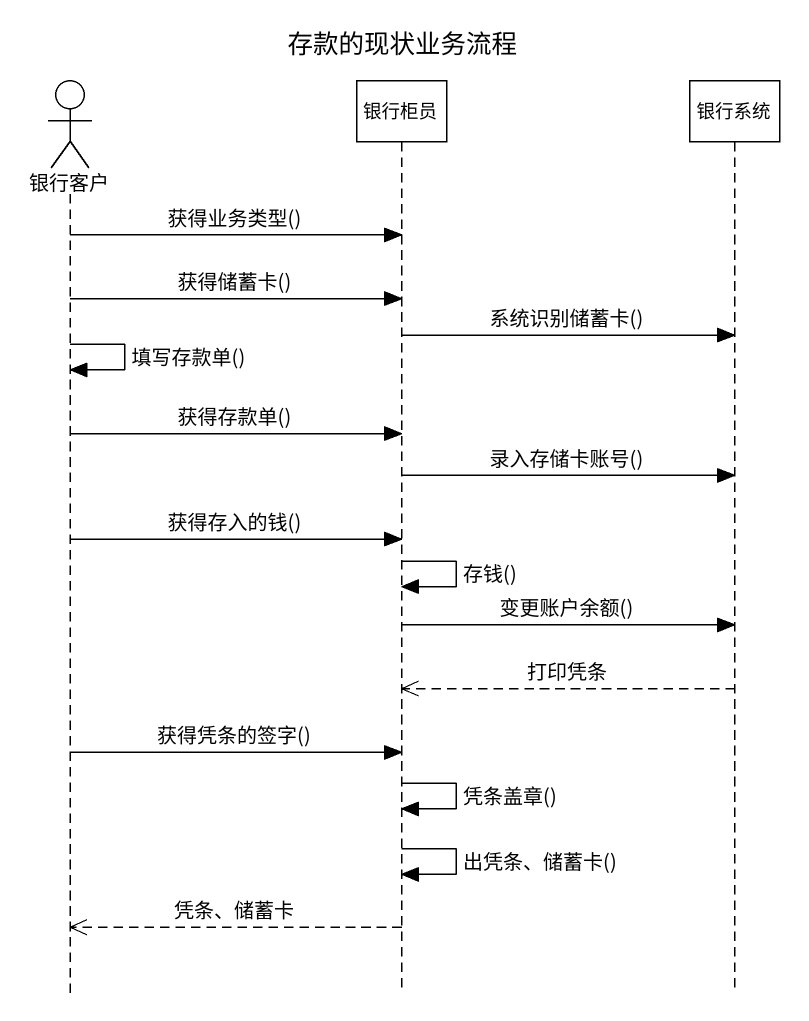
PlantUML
@startuml
title 存款的现状业务流程
hide footbox
actor 银行客户
participant 银行柜员
participant 银行系统

银行客户 -> 银行柜员 : 获得业务类型()
银行客户 -> 银行柜员 : 获得储蓄卡()
银行柜员 -> 银行系统 : 系统识别储蓄卡()
银行客户 -> 银行客户 : 填写存款单()
银行客户 -> 银行柜员 : 获得存款单()
银行柜员 -> 银行系统 : 录入存储卡账号()
银行客户 -> 银行柜员 : 获得存入的钱()
银行柜员 -> 银行柜员 : 存钱()
银行柜员 -> 银行系统 : 变更账户余额()
银行系统 -->> 银行柜员 : 打印凭条
银行客户 -> 银行柜员 : 获得凭条的签字()
银行柜员 -> 银行柜员 : 凭条盖章()
银行柜员 -> 银行柜员 : 出凭条、储蓄卡()
银行柜员 -->> 银行客户 : 凭条、储蓄卡
@enduml
